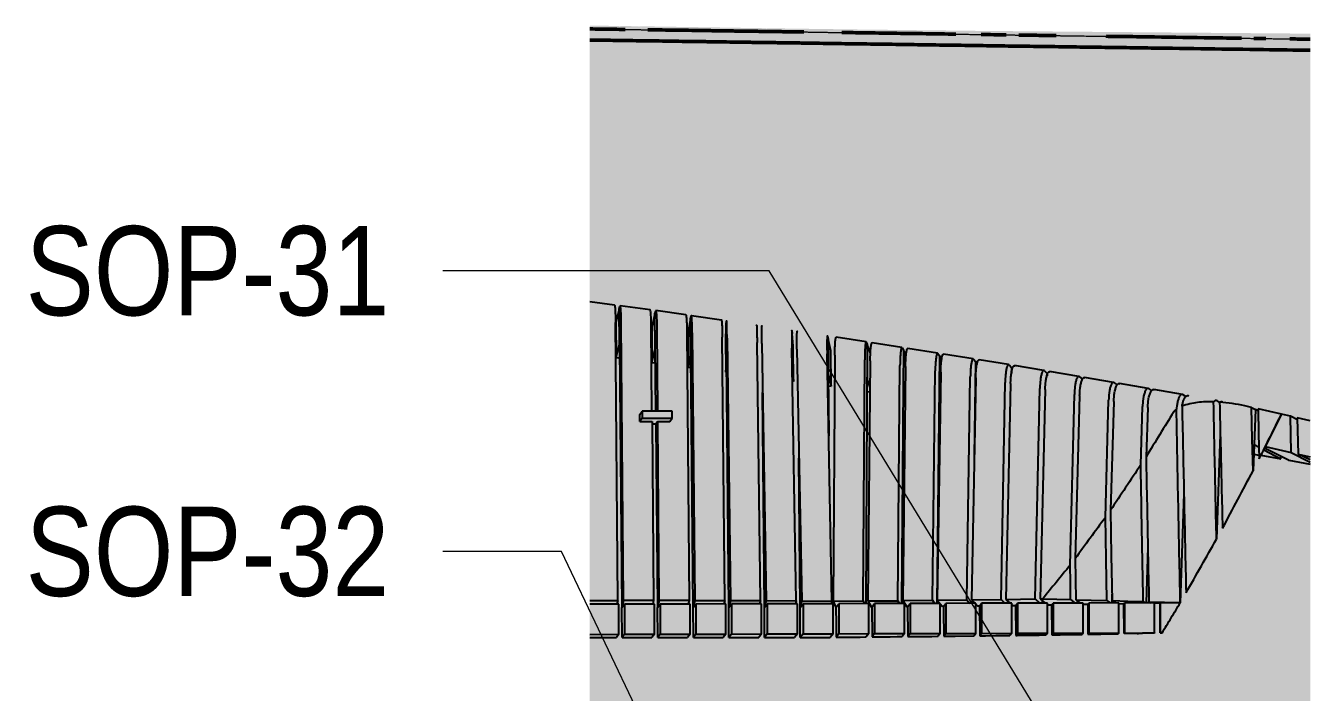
# Model space of a CAD drawing. Header units: metres. Extents: x 0 to 258, y 3 to 25.
# Drawn here: x 91.37 to 93.17, y 22.539 to 23.473 of the extents above; entities that cross this region are included whole.
import ezdxf

# ---------------------------------------------------------------- set-up
doc = ezdxf.new("R2010")
doc.units = ezdxf.units.M
doc.linetypes.add('JacobsDash', pattern=[0.0045, 0.003, -0.0015])
for name, color, linetype, lineweight in [('A-FLOR', 7, 'Continuous', 50), ('A-FLOR-HDLN', 7, 'JacobsDash', 18), ('A-GENM', 7, 'Continuous', 35), ('G-ANNO-TEXT', 7, 'Continuous', 9)]:
    doc.layers.add(name, color=color, linetype=linetype, lineweight=lineweight)
doc.styles.add('Arial Narrow_2', font='ARIALN.TTF', dxfattribs={"height": 0.125})

# ---------------------------------------------------------------- blocks, each defined once
blk = doc.blocks.new('BR08_SEATING_SOUTH 3 - BR08_SEATING_SOUTH 3-5677935-Section 198')
at = {"layer": 'A-GENM', "color": 254, "lineweight": 25, "true_color": 0xd4d4d4}
for p, q in [((-286.2725, 23.0816), (-286.3072, 23.0862)), ((-286.2658, 23.076), (-286.2706, 23.0573)), ((-286.2658, 23.076), (-286.2648, 23.0799)), ((-286.2653, 23.027), (-286.2658, 23.076)), ((-286.2658, 23.076), (-286.262, 22.6579)), ((-286.2224, 23.0749), (-286.2644, 23.0805)), ((-286.1725, 23.068), (-286.2145, 23.0738)), ((-286.2678, 22.6677), (-286.2711, 23.0572)), ((-286.2706, 23.0573), (-286.2702, 23.0081)), ((-286.2598, 22.6677), (-286.263, 23.0561)), ((-286.2158, 23.0693), (-286.2204, 23.0506)), ((-286.2158, 23.0693), (-286.2148, 23.0732)), ((-286.2153, 23.0202), (-286.2158, 23.0693)), ((-286.2146, 22.933), (-286.2158, 23.0693)), ((-286.1658, 23.0623), (-286.1695, 23.0437)), ((-286.1658, 23.0623), (-286.165, 23.0663)), ((-286.1653, 23.0133), (-286.1658, 23.0623)), ((-286.1621, 22.6579), (-286.1658, 23.0623)), ((-286.1648, 23.0669), (-286.1227, 23.0609)), ((-286.1158, 23.0553), (-286.1155, 23.0592)), ((-286.22, 22.9329), (-286.221, 23.0505)), ((-286.2204, 23.0506), (-286.22, 23.0013)), ((-286.2131, 23.0494), (-286.2121, 22.933)), ((-286.1711, 23.0436), (-286.1679, 22.6678)), ((-286.1695, 23.0437), (-286.1691, 22.9945)), ((-286.1636, 23.0425), (-286.1599, 22.6678)), ((-286.1158, 23.0553), (-286.1168, 23.037)), ((-286.1153, 23.0062), (-286.1158, 23.0553)), ((-286.1122, 22.6579), (-286.1158, 23.0553)), ((-286.0238, 23.0456), (-286.0235, 23.0419)), ((-286.0221, 23.0239), (-286.0235, 23.0419)), ((-285.9741, 23.0379), (-285.9733, 23.0344)), ((-286.2702, 23.0081), (-286.2653, 23.027)), ((-286.22, 23.0013), (-286.2153, 23.0202)), ((-286.118, 22.6677), (-286.1215, 23.0365)), ((-286.1168, 23.037), (-286.1164, 22.9877)), ((-286.1148, 23.0353), (-286.11, 22.6677)), ((-286.068, 22.6675), (-286.0727, 23.0291)), ((-286.0659, 23.0278), (-286.06, 22.6675)), ((-286.0181, 22.6672), (-286.0238, 23.0213)), ((-286.0216, 22.9747), (-286.0221, 23.0239)), ((-286.0168, 23.02), (-286.0101, 22.6671)), ((-285.9695, 23.0173), (-285.9733, 23.0344)), ((-285.9733, 23.0344), (-285.9729, 22.9853)), ((-285.92, 23.0301), (-285.9619, 23.0364)), ((-285.9184, 23.0261), (-285.9204, 22.6633)), ((-285.9197, 23.0296), (-285.9184, 23.0261)), ((-285.9184, 23.0261), (-285.9187, 22.9769)), ((-285.9138, 23.0142), (-285.9184, 23.0261)), ((-285.8698, 23.0222), (-285.9115, 23.0287)), ((-285.8694, 23.0218), (-285.8675, 23.0183)), ((-285.8198, 23.0143), (-285.8614, 23.0208)), ((-286.2702, 23.0081), (-286.2663, 23.0076)), ((-286.2663, 23.0076), (-286.2652, 23.0074)), ((-286.1691, 22.9945), (-286.1653, 23.0133)), ((-286.1164, 22.9877), (-286.1153, 23.0062)), ((-285.9682, 22.6667), (-285.9747, 23.0132)), ((-285.969, 22.968), (-285.9695, 23.0173)), ((-285.9638, 23.0113), (-285.9659, 22.6667)), ((-285.924, 22.667), (-285.9219, 23.005)), ((-285.9142, 23.0035), (-285.9174, 22.6671)), ((-285.8675, 23.0183), (-285.8679, 22.969)), ((-285.8675, 23.0183), (-285.8679, 22.969)), ((-285.8638, 23.0116), (-285.8675, 23.0183)), ((-285.817, 23.0103), (-285.821, 22.6635)), ((-285.8193, 23.0139), (-285.817, 23.0103)), ((-285.817, 23.0103), (-285.8175, 22.9611)), ((-285.814, 23.0058), (-285.817, 23.0103)), ((-285.7699, 23.0063), (-285.8114, 23.0129)), ((-285.7693, 23.0058), (-285.7665, 23.0023)), ((-285.7665, 23.0023), (-285.7684, 22.8701)), ((-285.7665, 23.0023), (-285.7672, 22.9531)), ((-285.7642, 22.9995), (-285.7665, 23.0023)), ((-285.7203, 22.9981), (-285.7616, 23.0048)), ((-286.22, 23.0013), (-286.2152, 23.0007)), ((-286.1691, 22.9945), (-286.1671, 22.9942)), ((-286.1671, 22.9942), (-286.1652, 22.9939)), ((-286.1164, 22.9877), (-286.1151, 22.9875)), ((-286.0231, 22.9928), (-286.0216, 22.9747)), ((-285.9729, 22.9853), (-285.969, 22.968)), ((-285.9729, 22.9853), (-285.9722, 22.8984)), ((-285.8756, 22.6674), (-285.8725, 22.9971)), ((-285.8647, 22.9957), (-285.8687, 22.6675)), ((-285.827, 22.6679), (-285.8231, 22.9892)), ((-285.8155, 22.9877), (-285.8203, 22.668)), ((-285.7196, 22.9977), (-285.7163, 22.9941)), ((-285.7163, 22.9941), (-285.7164, 22.9862)), ((-285.7163, 22.9941), (-285.7164, 22.9862)), ((-285.7148, 22.9926), (-285.7163, 22.9941)), ((-285.671, 22.9899), (-285.7121, 22.9967)), ((-285.6702, 22.9894), (-285.6664, 22.9859)), ((-285.6664, 22.9859), (-285.6665, 22.9823)), ((-285.6664, 22.9859), (-285.6665, 22.9823)), ((-285.6656, 22.9852), (-285.6664, 22.9859)), ((-285.6219, 22.9816), (-285.6628, 22.9884)), ((-286.0652, 22.9831), (-286.0649, 22.9639)), ((-286.0231, 22.9749), (-286.0216, 22.9747)), ((-285.9728, 22.9686), (-285.969, 22.968)), ((-285.9187, 22.9769), (-285.9146, 22.9662)), ((-285.8679, 22.9688), (-285.8706, 22.6634)), ((-285.8679, 22.969), (-285.8651, 22.9639)), ((-285.7788, 22.6685), (-285.774, 22.9811)), ((-285.7664, 22.9797), (-285.7721, 22.6685)), ((-285.7308, 22.6691), (-285.7252, 22.973)), ((-285.7176, 22.9715), (-285.7241, 22.6692)), ((-285.6211, 22.9811), (-285.6168, 22.9776)), ((-285.5732, 22.9732), (-285.6138, 22.9801)), ((-285.5723, 22.9728), (-285.5683, 22.9698)), ((-285.5249, 22.9648), (-285.5651, 22.9717)), ((-286.0622, 22.6579), (-286.0649, 22.9589)), ((-285.9188, 22.9605), (-285.9146, 22.9599)), ((-285.8681, 22.9529), (-285.8655, 22.9525)), ((-285.8175, 22.9611), (-285.8159, 22.9587)), ((-285.6829, 22.6698), (-285.6765, 22.9648)), ((-285.669, 22.9633), (-285.6763, 22.6699)), ((-285.6341, 22.7172), (-285.6282, 22.9564)), ((-285.6208, 22.955), (-285.6271, 22.7263)), ((-285.5848, 22.784), (-285.5802, 22.9481)), ((-285.5239, 22.9643), (-285.5198, 22.9616)), ((-285.4769, 22.9563), (-285.5169, 22.9633)), ((-285.4758, 22.9559), (-285.472, 22.9535)), ((-285.4283, 22.9473), (-285.4247, 22.9453)), ((-286.2372, 22.9282), (-286.2335, 22.9329)), ((-285.8177, 22.9451), (-285.8161, 22.9449)), ((-285.5729, 22.9466), (-285.5776, 22.7942)), ((-285.5352, 22.8575), (-285.5326, 22.9396)), ((-285.5254, 22.9381), (-285.5278, 22.8691)), ((-285.38, 22.9382), (-285.3745, 22.9352)), ((-285.3745, 22.9352), (-285.3779, 22.8492)), ((-285.3745, 22.9352), (-285.3764, 22.886)), ((-285.3708, 22.9333), (-285.3745, 22.9352)), ((-286.2371, 22.9183), (-286.2372, 22.9282)), ((-286.2335, 22.9229), (-286.2371, 22.9183)), ((-286.2371, 22.9183), (-286.2199, 22.9183)), ((-286.2199, 22.9183), (-286.2179, 22.6677)), ((-286.2199, 22.9151), (-286.2183, 22.9151)), ((-286.2183, 22.9151), (-286.2144, 22.9151)), ((-286.212, 22.9183), (-286.2144, 22.9154)), ((-286.2144, 22.9154), (-286.2121, 22.6579)), ((-286.2099, 22.6677), (-286.212, 22.9183)), ((-286.212, 22.9183), (-286.1951, 22.9183)), ((-286.1951, 22.9183), (-286.1915, 22.923)), ((-285.3158, 22.9208), (-285.3256, 22.9258)), ((-285.4237, 22.9004), (-285.4291, 22.7534)), ((-285.4237, 22.9002), (-285.4239, 22.8946)), ((-285.4239, 22.8946), (-285.4239, 22.8946)), ((-286.0143, 22.8875), (-286.014, 22.8691)), ((-285.4239, 22.881), (-285.4232, 22.8809)), ((-285.3764, 22.886), (-285.3695, 22.8823)), ((-285.3629, 22.8788), (-285.3391, 22.866)), ((-285.3282, 22.8645), (-285.3617, 22.8812)), ((-286.0123, 22.6579), (-286.014, 22.8669)), ((-285.377, 22.8729), (-285.3693, 22.8715)), ((-285.3668, 22.8711), (-285.3391, 22.866)), ((-285.3391, 22.866), (-285.3389, 22.8699)), ((-285.3282, 22.8645), (-285.3279, 22.8644)), ((-285.3279, 22.8644), (-285.2977, 22.8588)), ((-285.3244, 22.8749), (-285.2977, 22.8615)), ((-285.2977, 22.8648), (-285.3145, 22.8727)), ((-285.4747, 22.8171), (-285.4798, 22.6646)), ((-285.5253, 22.7423), (-285.5276, 22.6643)), ((-286.3072, 22.6677), (-286.2678, 22.6677)), ((-286.2678, 22.6677), (-286.269, 22.6624)), ((-286.2598, 22.6677), (-286.262, 22.6579)), ((-286.262, 22.6579), (-286.2586, 22.6624)), ((-286.2179, 22.6677), (-286.2598, 22.6677)), ((-286.2179, 22.6677), (-286.219, 22.6625)), ((-286.2099, 22.6677), (-286.2121, 22.6579)), ((-286.2121, 22.6579), (-286.2085, 22.6625)), ((-286.1679, 22.6678), (-286.2099, 22.6677)), ((-286.1679, 22.6678), (-286.1691, 22.6626)), ((-286.1599, 22.6678), (-286.1621, 22.6579)), ((-286.1621, 22.6579), (-286.1585, 22.6626)), ((-286.1599, 22.6678), (-286.118, 22.6677)), ((-286.118, 22.6677), (-286.1191, 22.6627)), ((-286.11, 22.6677), (-286.1122, 22.6579)), ((-286.1122, 22.6579), (-286.1084, 22.6628)), ((-286.11, 22.6677), (-286.068, 22.6675)), ((-286.068, 22.6675), (-286.0691, 22.6629)), ((-286.06, 22.6675), (-286.0622, 22.6579)), ((-286.0622, 22.6579), (-286.0584, 22.6629)), ((-286.06, 22.6675), (-286.0181, 22.6672)), ((-286.0181, 22.6672), (-286.0191, 22.663)), ((-286.0101, 22.6671), (-286.0123, 22.6579)), ((-286.0123, 22.6579), (-286.0083, 22.663)), ((-286.0101, 22.6671), (-285.9682, 22.6667)), ((-285.9682, 22.6667), (-285.969, 22.6631)), ((-285.9659, 22.6667), (-285.924, 22.667)), ((-285.9659, 22.6667), (-285.9623, 22.658)), ((-285.9623, 22.658), (-285.9583, 22.6632)), ((-285.924, 22.667), (-285.9225, 22.6633)), ((-285.9174, 22.6671), (-285.8756, 22.6674)), ((-285.9174, 22.6671), (-285.9125, 22.6583)), ((-285.9121, 22.6583), (-285.9082, 22.6633)), ((-285.8756, 22.6674), (-285.8733, 22.6634)), ((-285.8687, 22.6675), (-285.827, 22.6679)), ((-285.8687, 22.6675), (-285.8627, 22.6587)), ((-285.8618, 22.6587), (-285.8582, 22.6634)), ((-285.827, 22.6679), (-285.824, 22.6635)), ((-285.8203, 22.668), (-285.7788, 22.6685)), ((-285.8203, 22.668), (-285.8167, 22.6635)), ((-285.8161, 22.6629), (-285.8131, 22.6592)), ((-285.8115, 22.6592), (-285.8081, 22.6636)), ((-285.7788, 22.6685), (-285.7748, 22.6636)), ((-285.7721, 22.6685), (-285.7308, 22.6691)), ((-285.7721, 22.6685), (-285.7674, 22.6637)), ((-285.7714, 22.6678), (-285.7715, 22.6637)), ((-285.7661, 22.6623), (-285.7636, 22.6598)), ((-285.7611, 22.6598), (-285.7636, 22.6598)), ((-285.7611, 22.6598), (-285.7581, 22.6637)), ((-285.7611, 22.6598), (-285.7607, 22.6182)), ((-285.7308, 22.6691), (-285.7256, 22.6638)), ((-285.7241, 22.6692), (-285.6829, 22.6698)), ((-285.7241, 22.6692), (-285.7181, 22.6638)), ((-285.7221, 22.6674), (-285.7222, 22.6638)), ((-285.716, 22.6619), (-285.7144, 22.6604)), ((-285.7106, 22.6604), (-285.7144, 22.6604)), ((-285.7106, 22.6604), (-285.708, 22.6638)), ((-285.7106, 22.6604), (-285.7103, 22.6188)), ((-285.6829, 22.6698), (-285.6764, 22.6639)), ((-285.6763, 22.6699), (-285.6724, 22.67)), ((-285.6762, 22.6699), (-285.6689, 22.6639)), ((-285.6731, 22.6673), (-285.6731, 22.6639)), ((-285.666, 22.6616), (-285.6654, 22.6611)), ((-285.6601, 22.6612), (-285.6654, 22.6611)), ((-285.6601, 22.6612), (-285.658, 22.664)), ((-285.6601, 22.6612), (-285.6598, 22.6195)), ((-285.6334, 22.669), (-285.6272, 22.664)), ((-285.6262, 22.6688), (-285.6196, 22.6641)), ((-285.6243, 22.6674), (-285.6243, 22.664)), ((-285.6095, 22.662), (-285.6159, 22.6619)), ((-285.6095, 22.662), (-285.6079, 22.6641)), ((-285.6095, 22.662), (-285.6092, 22.6204)), ((-285.5829, 22.6677), (-285.5781, 22.6642)), ((-285.5755, 22.6767), (-285.5758, 22.6642)), ((-285.5753, 22.6675), (-285.5704, 22.6642)), ((-285.5589, 22.6629), (-285.5659, 22.6627)), ((-285.5589, 22.6629), (-285.5579, 22.6642)), ((-285.5585, 22.6213), (-285.5589, 22.6629)), ((-285.5317, 22.6661), (-285.5289, 22.6643)), ((-285.5237, 22.6659), (-285.5211, 22.6643)), ((-285.5078, 22.6639), (-285.5158, 22.6637)), ((-285.5082, 22.6638), (-285.5078, 22.6643)), ((-285.5078, 22.6222), (-285.5082, 22.6638)), ((-286.2619, 22.616), (-286.262, 22.6579)), ((-286.212, 22.616), (-286.2121, 22.6579)), ((-286.162, 22.616), (-286.1621, 22.6579)), ((-286.1121, 22.616), (-286.1122, 22.6579)), ((-286.0621, 22.616), (-286.0622, 22.6579)), ((-286.0122, 22.616), (-286.0123, 22.6579)), ((-285.9623, 22.658), (-285.9621, 22.6348)), ((-285.9121, 22.6583), (-285.9117, 22.6167)), ((-285.8618, 22.6587), (-285.8627, 22.6587)), ((-285.8618, 22.6587), (-285.8615, 22.6171)), ((-285.8115, 22.6592), (-285.8131, 22.6592)), ((-285.8115, 22.6592), (-285.8114, 22.6527)), ((-285.8114, 22.6527), (-285.8111, 22.6176)), ((-285.9621, 22.6348), (-285.962, 22.6163)), ((-286.3072, 22.616), (-286.2699, 22.616)), ((-286.2666, 22.6203), (-286.2699, 22.616)), ((-286.2586, 22.6203), (-286.2619, 22.616)), ((-286.2619, 22.616), (-286.22, 22.616)), ((-286.2165, 22.6204), (-286.22, 22.616)), ((-286.2085, 22.6204), (-286.212, 22.616)), ((-286.212, 22.616), (-286.17, 22.616)), ((-286.1665, 22.6205), (-286.17, 22.616)), ((-286.1585, 22.6206), (-286.162, 22.616)), ((-286.162, 22.616), (-286.1201, 22.616)), ((-286.1164, 22.6207), (-286.1201, 22.616)), ((-286.1084, 22.6207), (-286.1121, 22.616)), ((-286.1121, 22.616), (-286.0701, 22.616)), ((-286.0664, 22.6208), (-286.0701, 22.616)), ((-286.0584, 22.6208), (-286.0621, 22.616)), ((-286.0621, 22.616), (-286.0294, 22.616)), ((-286.0294, 22.616), (-286.0254, 22.616)), ((-286.0254, 22.616), (-286.0201, 22.616)), ((-286.0163, 22.6209), (-286.0201, 22.616)), ((-286.0083, 22.621), (-286.0122, 22.616)), ((-286.0122, 22.616), (-285.9795, 22.616)), ((-285.9795, 22.616), (-285.9755, 22.616)), ((-285.9755, 22.616), (-285.9702, 22.616)), ((-285.9663, 22.6211), (-285.9702, 22.616)), ((-285.9583, 22.6211), (-285.962, 22.6163)), ((-285.962, 22.6163), (-285.9485, 22.6164)), ((-285.9485, 22.6164), (-285.948, 22.6164)), ((-285.948, 22.6164), (-285.9349, 22.6165)), ((-285.9349, 22.6165), (-285.9285, 22.6165)), ((-285.9285, 22.6165), (-285.9213, 22.6166)), ((-285.9213, 22.6166), (-285.9198, 22.6166)), ((-285.9162, 22.6212), (-285.9198, 22.6166)), ((-285.9082, 22.6212), (-285.9117, 22.6167)), ((-285.9117, 22.6167), (-285.9083, 22.6167)), ((-285.9083, 22.6167), (-285.9072, 22.6167)), ((-285.9072, 22.6167), (-285.8976, 22.6168)), ((-285.8976, 22.6168), (-285.8922, 22.6168)), ((-285.8922, 22.6168), (-285.8864, 22.6169)), ((-285.8864, 22.6169), (-285.8764, 22.617)), ((-285.8764, 22.617), (-285.8695, 22.617)), ((-285.8662, 22.6213), (-285.8695, 22.617)), ((-285.8582, 22.6214), (-285.8615, 22.6171)), ((-285.8615, 22.6171), (-285.8602, 22.6171)), ((-285.8602, 22.6171), (-285.8439, 22.6173)), ((-285.8439, 22.6173), (-285.8398, 22.6173)), ((-285.8398, 22.6173), (-285.8359, 22.6173)), ((-285.8359, 22.6173), (-285.8283, 22.6174)), ((-285.8283, 22.6174), (-285.828, 22.6174)), ((-285.828, 22.6174), (-285.8202, 22.6175)), ((-285.8202, 22.6175), (-285.8192, 22.6175)), ((-285.8161, 22.6215), (-285.8192, 22.6175)), ((-285.8081, 22.6215), (-285.8111, 22.6176)), ((-285.8111, 22.6176), (-285.7976, 22.6177)), ((-285.7976, 22.6177), (-285.7954, 22.6178)), ((-285.7954, 22.6178), (-285.7688, 22.6181)), ((-285.7661, 22.6216), (-285.7688, 22.6181)), ((-285.7581, 22.6216), (-285.7607, 22.6182)), ((-285.7607, 22.6182), (-285.7534, 22.6183)), ((-285.7534, 22.6183), (-285.7528, 22.6183)), ((-285.7528, 22.6183), (-285.7383, 22.6184)), ((-285.7383, 22.6184), (-285.731, 22.6185)), ((-285.731, 22.6185), (-285.7231, 22.6186)), ((-285.7231, 22.6186), (-285.7184, 22.6187)), ((-285.716, 22.6217), (-285.7184, 22.6187)), ((-285.708, 22.6217), (-285.7103, 22.6188)), ((-285.7103, 22.6188), (-285.7089, 22.6188)), ((-285.7089, 22.6188), (-285.7078, 22.6189)), ((-285.7078, 22.6189), (-285.6868, 22.6191)), ((-285.6868, 22.6191), (-285.6773, 22.6193)), ((-285.6773, 22.6193), (-285.6678, 22.6194)), ((-285.666, 22.6219), (-285.6678, 22.6194)), ((-285.658, 22.6219), (-285.6598, 22.6195)), ((-285.6598, 22.6195), (-285.6481, 22.6197)), ((-285.6481, 22.6197), (-285.6239, 22.6201)), ((-285.6239, 22.6201), (-285.6197, 22.6202)), ((-285.6197, 22.6202), (-285.6173, 22.6202)), ((-285.6159, 22.622), (-285.6173, 22.6202)), ((-285.6079, 22.622), (-285.6092, 22.6204)), ((-285.6092, 22.6204), (-285.6033, 22.6205)), ((-285.6033, 22.6205), (-285.591, 22.6207)), ((-285.591, 22.6207), (-285.5824, 22.6208)), ((-285.5824, 22.6208), (-285.5667, 22.6211)), ((-285.5659, 22.6221), (-285.5667, 22.6211)), ((-285.5579, 22.6221), (-285.5585, 22.6213)), ((-285.5158, 22.6223), (-285.516, 22.6221))]:
    blk.add_line(p, q, dxfattribs=at)
at = {"layer": 'A-GENM', "color": 7, "lineweight": 25, "true_color": 0xefefef}
for p, q in [((-286.1915, 22.933), (-286.2335, 22.9329)), ((-286.2335, 22.9329), (-286.2335, 22.9229)), ((-286.1915, 22.923), (-286.1915, 22.933)), ((-285.38, 22.9382), (-285.3894, 22.9403)), ((-285.3381, 22.9286), (-285.3709, 22.936)), ((-286.2335, 22.9229), (-286.1915, 22.923)), ((-285.3381, 22.9286), (-285.3607, 22.8832)), ((-285.3256, 22.9258), (-285.3381, 22.9286)), ((-285.3244, 22.8749), (-285.3256, 22.9258)), ((-285.2977, 22.9194), (-285.3159, 22.9236)), ((-285.3159, 22.9236), (-285.3145, 22.8727)), ((-285.3607, 22.8832), (-285.3244, 22.8749)), ((-285.3145, 22.8727), (-285.2977, 22.8688)), ((-286.2666, 22.6624), (-286.3072, 22.6623)), ((-286.2666, 22.6203), (-286.2666, 22.6624)), ((-286.2165, 22.6625), (-286.2586, 22.6624)), ((-286.2586, 22.6624), (-286.2586, 22.6203)), ((-286.2165, 22.6204), (-286.2165, 22.6625)), ((-286.1665, 22.6626), (-286.2085, 22.6625)), ((-286.2085, 22.6625), (-286.2085, 22.6204)), ((-286.1665, 22.6205), (-286.1665, 22.6626)), ((-286.1164, 22.6628), (-286.1585, 22.6626)), ((-286.1585, 22.6626), (-286.1585, 22.6206)), ((-286.1164, 22.6207), (-286.1164, 22.6628)), ((-286.0664, 22.6629), (-286.1084, 22.6628)), ((-286.1084, 22.6628), (-286.1084, 22.6207)), ((-286.0664, 22.6208), (-286.0664, 22.6629)), ((-286.0163, 22.663), (-286.0584, 22.6629)), ((-286.0584, 22.6629), (-286.0584, 22.6208)), ((-286.0163, 22.6209), (-286.0163, 22.663)), ((-285.9663, 22.6631), (-286.0083, 22.663)), ((-286.0083, 22.663), (-286.0083, 22.621)), ((-285.9663, 22.6211), (-285.9663, 22.6631)), ((-285.9162, 22.6633), (-285.9583, 22.6632)), ((-285.9583, 22.6632), (-285.9583, 22.6211)), ((-285.9162, 22.6212), (-285.9162, 22.6633)), ((-285.8662, 22.6634), (-285.9082, 22.6633)), ((-285.9082, 22.6633), (-285.9082, 22.6212)), ((-285.8662, 22.6213), (-285.8662, 22.6634)), ((-285.8161, 22.6635), (-285.8582, 22.6634)), ((-285.8582, 22.6634), (-285.8582, 22.6214)), ((-285.8161, 22.6215), (-285.8161, 22.6635)), ((-285.7661, 22.6637), (-285.8081, 22.6636)), ((-285.8081, 22.6636), (-285.8081, 22.6215)), ((-285.7661, 22.6216), (-285.7661, 22.6637)), ((-285.716, 22.6638), (-285.7581, 22.6637)), ((-285.7581, 22.6637), (-285.7581, 22.6216)), ((-285.716, 22.6217), (-285.716, 22.6638)), ((-285.666, 22.6639), (-285.708, 22.6638)), ((-285.708, 22.6638), (-285.708, 22.6217)), ((-285.666, 22.6219), (-285.666, 22.6639)), ((-285.6159, 22.6641), (-285.658, 22.664)), ((-285.658, 22.664), (-285.658, 22.6219)), ((-285.6159, 22.622), (-285.6159, 22.6641)), ((-285.5659, 22.6642), (-285.6079, 22.6641)), ((-285.6079, 22.6641), (-285.6079, 22.622)), ((-285.5659, 22.6221), (-285.5659, 22.6642)), ((-285.5158, 22.6643), (-285.5579, 22.6642)), ((-285.5579, 22.6642), (-285.5579, 22.6221)), ((-285.5158, 22.6223), (-285.5158, 22.6643)), ((-285.4799, 22.6644), (-285.5078, 22.6643)), ((-285.5078, 22.6643), (-285.5078, 22.6223)), ((-286.3072, 22.6202), (-286.2666, 22.6203)), ((-286.2586, 22.6203), (-286.2165, 22.6204)), ((-286.2085, 22.6204), (-286.1665, 22.6205)), ((-286.1585, 22.6206), (-286.1164, 22.6207)), ((-286.1084, 22.6207), (-286.0664, 22.6208)), ((-286.0584, 22.6208), (-286.0163, 22.6209)), ((-286.0083, 22.621), (-285.9663, 22.6211)), ((-285.9583, 22.6211), (-285.9162, 22.6212)), ((-285.9082, 22.6212), (-285.8662, 22.6213)), ((-285.8582, 22.6214), (-285.8161, 22.6215)), ((-285.8081, 22.6215), (-285.7661, 22.6216)), ((-285.7581, 22.6216), (-285.716, 22.6217)), ((-285.708, 22.6217), (-285.666, 22.6219)), ((-285.658, 22.6219), (-285.6159, 22.622)), ((-285.6079, 22.622), (-285.5659, 22.6221)), ((-285.5579, 22.6221), (-285.5158, 22.6223)), ((-285.5078, 22.6223), (-285.5054, 22.6223))]:
    blk.add_line(p, q, dxfattribs=at)
at = {"layer": 'A-GENM', "color": 7, "lineweight": 25, "true_color": 0xefefef, "flags": 128}
for points in [[(-285.3779, 22.8492), (-285.3789, 22.8937), (-285.38, 22.9382)], [(-285.3709, 22.936), (-285.37, 22.9012), (-285.3691, 22.8663)], [(-285.5776, 22.7942), (-285.5765, 22.7308), (-285.5753, 22.6675)], [(-285.5829, 22.6677), (-285.5838, 22.7258), (-285.5848, 22.784)], [(-285.6334, 22.669), (-285.6338, 22.6931), (-285.6341, 22.7172)], [(-285.6271, 22.7263), (-285.6267, 22.6976), (-285.6262, 22.6688)], [(-285.6724, 22.67), (-285.6529, 22.6695), (-285.6334, 22.669)], [(-285.6262, 22.6688), (-285.6045, 22.6683), (-285.5829, 22.6677)], [(-285.5753, 22.6675), (-285.5535, 22.6668), (-285.5317, 22.6661)], [(-285.5237, 22.6659), (-285.5018, 22.6652), (-285.4798, 22.6644)]]:
    blk.add_lwpolyline(points, dxfattribs=at)
at = {"layer": 'A-GENM', "color": 7, "lineweight": 25, "true_color": 0xefefef}
blk.add_arc((-268.4613, 8.7535), 22.1335, 140.88456, 141.04208, dxfattribs=at)
at = {"layer": 'A-GENM', "color": 254, "lineweight": 25, "true_color": 0xd4d4d4}
blk.add_ellipse((-286.103, 22.7354), major_axis=(2.0657, 0.0054), ratio=0.058001, start_param=4.988184, end_param=4.991969, dxfattribs=at)
for points, knots in [([(-286.2728, 23.081), (-286.2727, 23.0815), (-286.2725, 23.0817), (-286.2722, 23.081), (-286.272, 23.08), (-286.2718, 23.0785), (-286.2717, 23.0765), (-286.2715, 23.074), (-286.2714, 23.0713), (-286.2713, 23.0683), (-286.2712, 23.0638), (-286.2711, 23.06), (-286.2711, 23.0572)], [0, 0, 0, 0, 0.166667, 0.25, 0.333333, 0.416667, 0.5, 0.583333, 0.666667, 0.75, 0.833333, 1, 1, 1, 1]), ([(-286.264, 23.0789), (-286.264, 23.0793), (-286.2642, 23.0799), (-286.2644, 23.0806), (-286.2646, 23.0804), (-286.2648, 23.0799)], [0.6666667, 0.6666667, 0.6666667, 0.6666667, 0.75, 0.8333333, 1, 1, 1, 1]), ([(-286.263, 23.0561), (-286.263, 23.0589), (-286.2631, 23.0627), (-286.2632, 23.0672), (-286.2633, 23.0692), (-286.2633, 23.0701)], [0, 0, 0, 0, 0.1666667, 0.25, 0.3333333, 0.3333333, 0.3333333, 0.3333333]), ([(-286.1728, 23.0674), (-286.1727, 23.0679), (-286.1725, 23.0681), (-286.1722, 23.0674), (-286.1721, 23.0664), (-286.1719, 23.0649), (-286.1717, 23.0629), (-286.1716, 23.0604), (-286.1714, 23.0577), (-286.1713, 23.0547), (-286.1712, 23.0502), (-286.1711, 23.0464), (-286.1711, 23.0436)], [0, 0, 0, 0, 0.166667, 0.25, 0.333333, 0.416667, 0.5, 0.583333, 0.666667, 0.75, 0.833333, 1, 1, 1, 1]), ([(-286.1636, 23.0425), (-286.1636, 23.0452), (-286.1636, 23.0491), (-286.1638, 23.0535), (-286.1639, 23.0565), (-286.164, 23.0593), (-286.1641, 23.0617), (-286.1642, 23.0638), (-286.1644, 23.0653), (-286.1645, 23.0663), (-286.1647, 23.067), (-286.1649, 23.0667), (-286.165, 23.0663)], [0, 0, 0, 0, 0.166667, 0.25, 0.333333, 0.416667, 0.5, 0.583333, 0.666667, 0.75, 0.833333, 1, 1, 1, 1]), ([(-286.123, 23.0603), (-286.1229, 23.0608), (-286.1227, 23.061), (-286.1225, 23.0603), (-286.1224, 23.0594), (-286.1222, 23.0578), (-286.1221, 23.0558), (-286.1219, 23.0533), (-286.1218, 23.0506), (-286.1217, 23.0476), (-286.1216, 23.0431), (-286.1216, 23.0393), (-286.1215, 23.0365)], [0, 0, 0, 0, 0.166667, 0.25, 0.333333, 0.416667, 0.5, 0.583333, 0.666667, 0.75, 0.833333, 1, 1, 1, 1]), ([(-286.1153, 23.0581), (-286.1153, 23.0585), (-286.1153, 23.0592), (-286.1154, 23.0599), (-286.1155, 23.0597), (-286.1155, 23.0592)], [0.6666667, 0.6666667, 0.6666667, 0.6666667, 0.75, 0.8333333, 1, 1, 1, 1]), ([(-286.1148, 23.0353), (-286.1148, 23.0381), (-286.1149, 23.0419), (-286.1149, 23.0464), (-286.115, 23.0494), (-286.1151, 23.0521), (-286.1152, 23.0546), (-286.1152, 23.0567), (-286.1153, 23.0577), (-286.1153, 23.0581)], [0, 0, 0, 0, 0.1666667, 0.25, 0.3333333, 0.4166667, 0.5, 0.5833333, 0.6666667, 0.6666667, 0.6666667, 0.6666667]), ([(-286.0735, 23.0531), (-286.0734, 23.0535), (-286.0734, 23.0537), (-286.0733, 23.053), (-286.0732, 23.0521), (-286.0732, 23.0505), (-286.0731, 23.0484), (-286.073, 23.0459), (-286.073, 23.0432), (-286.0729, 23.0402), (-286.0728, 23.0357), (-286.0728, 23.0319), (-286.0727, 23.0291)], [0, 0, 0, 0, 0.166667, 0.25, 0.333333, 0.416667, 0.5, 0.583333, 0.666667, 0.75, 0.833333, 1, 1, 1, 1]), ([(-286.0661, 23.0508), (-286.0661, 23.0512), (-286.0661, 23.0518), (-286.066, 23.0526), (-286.066, 23.0524), (-286.0659, 23.0519)], [0.6666667, 0.6666667, 0.6666667, 0.6666667, 0.75, 0.8333333, 1, 1, 1, 1]), ([(-286.0659, 23.0278), (-286.0659, 23.0306), (-286.066, 23.0344), (-286.0661, 23.0389), (-286.0661, 23.0419), (-286.0661, 23.0447), (-286.0661, 23.0472), (-286.0661, 23.0493), (-286.0661, 23.0503), (-286.0661, 23.0508)], [0, 0, 0, 0, 0.1666667, 0.25, 0.3333333, 0.4166667, 0.5, 0.5833333, 0.6666667, 0.6666667, 0.6666667, 0.6666667]), ([(-286.0238, 23.0456), (-286.0239, 23.0461), (-286.0239, 23.0462), (-286.024, 23.0455), (-286.024, 23.0445), (-286.024, 23.0429), (-286.024, 23.0408), (-286.024, 23.0382), (-286.024, 23.0355), (-286.024, 23.0324), (-286.0239, 23.0279), (-286.0239, 23.0241), (-286.0238, 23.0213)], [0, 0, 0, 0, 0.166667, 0.25, 0.333333, 0.416667, 0.5, 0.583333, 0.666667, 0.75, 0.833333, 1, 1, 1, 1]), ([(-286.0168, 23.02), (-286.0168, 23.0227), (-286.0169, 23.0266), (-286.0169, 23.0311), (-286.0169, 23.0342), (-286.0169, 23.0369), (-286.0169, 23.0395), (-286.0168, 23.0416), (-286.0167, 23.0432), (-286.0166, 23.0442), (-286.0165, 23.045), (-286.0163, 23.0448), (-286.0162, 23.0444)], [0, 0, 0, 0, 0.166667, 0.25, 0.333333, 0.416667, 0.5, 0.583333, 0.666667, 0.75, 0.833333, 1, 1, 1, 1]), ([(-285.9741, 23.0379), (-285.9742, 23.0383), (-285.9743, 23.0385), (-285.9745, 23.0377), (-285.9746, 23.0366), (-285.9747, 23.035), (-285.9748, 23.0328), (-285.9748, 23.0303), (-285.9748, 23.0275), (-285.9748, 23.0244), (-285.9748, 23.0199), (-285.9747, 23.016), (-285.9747, 23.0132)], [0, 0, 0, 0, 0.166667, 0.25, 0.333333, 0.416667, 0.5, 0.583333, 0.666667, 0.75, 0.833333, 1, 1, 1, 1]), ([(-285.9638, 23.0113), (-285.9638, 23.0141), (-285.9637, 23.018), (-285.9636, 23.0225), (-285.9634, 23.0255), (-285.9633, 23.0283), (-285.9631, 23.0309), (-285.9629, 23.033), (-285.9626, 23.0347), (-285.9624, 23.0357), (-285.9621, 23.0365), (-285.9618, 23.0364), (-285.9616, 23.036)], [0, 0, 0, 0, 0.166667, 0.25, 0.333333, 0.416667, 0.5, 0.583333, 0.666667, 0.75, 0.833333, 1, 1, 1, 1]), ([(-285.9197, 23.0296), (-285.9199, 23.03), (-285.9202, 23.0302), (-285.9205, 23.0294), (-285.9207, 23.0287), (-285.9208, 23.0282)], [0, 0, 0, 0, 0.1666667, 0.25, 0.3333333, 0.3333333, 0.3333333, 0.3333333]), ([(-285.9142, 23.0035), (-285.9142, 23.0063), (-285.9141, 23.0102), (-285.9139, 23.0147), (-285.9137, 23.0178), (-285.9135, 23.0206), (-285.9132, 23.0231), (-285.9129, 23.0253), (-285.9126, 23.0269), (-285.9122, 23.028), (-285.9118, 23.0288), (-285.9114, 23.0286), (-285.9111, 23.0282)], [0, 0, 0, 0, 0.166667, 0.25, 0.333333, 0.416667, 0.5, 0.583333, 0.666667, 0.75, 0.833333, 1, 1, 1, 1]), ([(-285.8694, 23.0218), (-285.8696, 23.0222), (-285.87, 23.0223), (-285.8705, 23.0215), (-285.8707, 23.0208), (-285.8708, 23.0204)], [0, 0, 0, 0, 0.1666667, 0.25, 0.3333333, 0.3333333, 0.3333333, 0.3333333]), ([(-285.8647, 22.9957), (-285.8647, 22.9985), (-285.8646, 23.0024), (-285.8643, 23.0069), (-285.8641, 23.0099), (-285.8638, 23.0128), (-285.8635, 23.0153), (-285.8631, 23.0175), (-285.8627, 23.0191), (-285.8623, 23.0201), (-285.8617, 23.0209), (-285.8612, 23.0208), (-285.8609, 23.0204)], [0, 0, 0, 0, 0.166667, 0.25, 0.333333, 0.416667, 0.5, 0.583333, 0.666667, 0.75, 0.833333, 1, 1, 1, 1]), ([(-285.9216, 23.0192), (-285.9216, 23.0182), (-285.9217, 23.0162), (-285.9218, 23.0116), (-285.9219, 23.0078), (-285.9219, 23.005)], [0.6666667, 0.6666667, 0.6666667, 0.6666667, 0.75, 0.8333333, 1, 1, 1, 1]), ([(-285.872, 23.0113), (-285.872, 23.0103), (-285.8722, 23.0083), (-285.8724, 23.0038), (-285.8724, 22.9999), (-285.8725, 22.9971)], [0.6666667, 0.6666667, 0.6666667, 0.6666667, 0.75, 0.8333333, 1, 1, 1, 1]), ([(-285.8225, 23.0034), (-285.8226, 23.0024), (-285.8227, 23.0004), (-285.823, 22.9958), (-285.8231, 22.992), (-285.8231, 22.9892)], [0.6666667, 0.6666667, 0.6666667, 0.6666667, 0.75, 0.8333333, 1, 1, 1, 1]), ([(-285.8193, 23.0139), (-285.8196, 23.0143), (-285.8201, 23.0144), (-285.8207, 23.0136), (-285.8209, 23.0129), (-285.8211, 23.0125)], [0, 0, 0, 0, 0.1666667, 0.25, 0.3333333, 0.3333333, 0.3333333, 0.3333333]), ([(-285.8155, 22.9877), (-285.8154, 22.9905), (-285.8153, 22.9944), (-285.815, 22.9989), (-285.8147, 23.002), (-285.8143, 23.0048), (-285.8139, 23.0073), (-285.8135, 23.0095), (-285.813, 23.0111), (-285.8125, 23.0122), (-285.8118, 23.013), (-285.8112, 23.0128), (-285.8108, 23.0124)], [0, 0, 0, 0, 0.166667, 0.25, 0.333333, 0.416667, 0.5, 0.583333, 0.666667, 0.75, 0.833333, 1, 1, 1, 1]), ([(-285.7693, 23.0058), (-285.7697, 23.0062), (-285.7703, 23.0063), (-285.771, 23.0056), (-285.7713, 23.0048), (-285.7715, 23.0044)], [0, 0, 0, 0, 0.1666667, 0.25, 0.3333333, 0.3333333, 0.3333333, 0.3333333]), ([(-285.7664, 22.9797), (-285.7664, 22.9825), (-285.7662, 22.9863), (-285.7658, 22.9909), (-285.7655, 22.9939), (-285.7651, 22.9967), (-285.7646, 22.9993), (-285.764, 23.0014), (-285.7635, 23.003), (-285.7629, 23.0041), (-285.762, 23.0049), (-285.7614, 23.0048), (-285.7609, 23.0044)], [0, 0, 0, 0, 0.166667, 0.25, 0.333333, 0.416667, 0.5, 0.583333, 0.666667, 0.75, 0.833333, 1, 1, 1, 1]), ([(-285.7732, 22.9953), (-285.7733, 22.9944), (-285.7735, 22.9923), (-285.7738, 22.9878), (-285.7739, 22.9839), (-285.774, 22.9811)], [0.6666667, 0.6666667, 0.6666667, 0.6666667, 0.75, 0.8333333, 1, 1, 1, 1]), ([(-285.7242, 22.9872), (-285.7243, 22.9862), (-285.7246, 22.9842), (-285.7249, 22.9796), (-285.7251, 22.9758), (-285.7252, 22.973)], [0.6666667, 0.6666667, 0.6666667, 0.6666667, 0.75, 0.8333333, 1, 1, 1, 1]), ([(-285.7196, 22.9977), (-285.7201, 22.9981), (-285.7208, 22.9982), (-285.7216, 22.9974), (-285.722, 22.9967), (-285.7222, 22.9963)], [0, 0, 0, 0, 0.1666667, 0.25, 0.3333333, 0.3333333, 0.3333333, 0.3333333]), ([(-285.7176, 22.9715), (-285.7175, 22.9743), (-285.7173, 22.9782), (-285.7169, 22.9827), (-285.7165, 22.9858), (-285.7161, 22.9886), (-285.7155, 22.9911), (-285.7149, 22.9933), (-285.7142, 22.9949), (-285.7135, 22.996), (-285.7126, 22.9967), (-285.7118, 22.9966), (-285.7112, 22.9962)], [0, 0, 0, 0, 0.166667, 0.25, 0.333333, 0.416667, 0.5, 0.583333, 0.666667, 0.75, 0.833333, 1, 1, 1, 1]), ([(-285.6702, 22.9894), (-285.6707, 22.9899), (-285.6715, 22.99), (-285.6725, 22.9892), (-285.6729, 22.9885), (-285.6731, 22.988)], [0, 0, 0, 0, 0.1666667, 0.25, 0.3333333, 0.3333333, 0.3333333, 0.3333333]), ([(-285.669, 22.9633), (-285.669, 22.9661), (-285.6687, 22.9699), (-285.6683, 22.9745), (-285.6679, 22.9775), (-285.6673, 22.9803), (-285.6667, 22.9829), (-285.666, 22.9851), (-285.6652, 22.9867), (-285.6645, 22.9877), (-285.6634, 22.9885), (-285.6625, 22.9884), (-285.6619, 22.988)], [0, 0, 0, 0, 0.166667, 0.25, 0.333333, 0.416667, 0.5, 0.583333, 0.666667, 0.75, 0.833333, 1, 1, 1, 1]), ([(-285.6755, 22.979), (-285.6756, 22.978), (-285.6758, 22.9759), (-285.6763, 22.9714), (-285.6765, 22.9675), (-285.6765, 22.9648)], [0.6666667, 0.6666667, 0.6666667, 0.6666667, 0.75, 0.8333333, 1, 1, 1, 1]), ([(-285.627, 22.9707), (-285.6272, 22.9697), (-285.6274, 22.9676), (-285.6279, 22.9631), (-285.6281, 22.9592), (-285.6282, 22.9564)], [0.6666667, 0.6666667, 0.6666667, 0.6666667, 0.75, 0.8333333, 1, 1, 1, 1]), ([(-285.6211, 22.9812), (-285.6217, 22.9816), (-285.6225, 22.9817), (-285.6236, 22.9809), (-285.6241, 22.9802), (-285.6244, 22.9797)], [0, 0, 0, 0, 0.1666667, 0.25, 0.3333333, 0.3333333, 0.3333333, 0.3333333]), ([(-285.6208, 22.955), (-285.6207, 22.9577), (-285.6205, 22.9616), (-285.62, 22.9662), (-285.6195, 22.9692), (-285.6189, 22.972), (-285.6182, 22.9746), (-285.6174, 22.9767), (-285.6166, 22.9784), (-285.6157, 22.9794), (-285.6145, 22.9802), (-285.6135, 22.9801), (-285.6129, 22.9797)], [0, 0, 0, 0, 0.166667, 0.25, 0.333333, 0.416667, 0.5, 0.583333, 0.666667, 0.75, 0.833333, 1, 1, 1, 1]), ([(-285.5723, 22.9728), (-285.573, 22.9732), (-285.5739, 22.9733), (-285.5751, 22.9725), (-285.5757, 22.9718), (-285.576, 22.9714)], [0, 0, 0, 0, 0.1666667, 0.25, 0.3333333, 0.3333333, 0.3333333, 0.3333333]), ([(-285.5729, 22.9466), (-285.5728, 22.9494), (-285.5726, 22.9532), (-285.572, 22.9578), (-285.5715, 22.9608), (-285.5708, 22.9636), (-285.57, 22.9662), (-285.5691, 22.9684), (-285.5682, 22.97), (-285.5673, 22.971), (-285.566, 22.9718), (-285.5649, 22.9717), (-285.5641, 22.9713)], [0, 0, 0, 0, 0.166667, 0.25, 0.333333, 0.416667, 0.5, 0.583333, 0.666667, 0.75, 0.833333, 1, 1, 1, 1]), ([(-285.5789, 22.9623), (-285.5791, 22.9613), (-285.5794, 22.9593), (-285.5799, 22.9547), (-285.5801, 22.9509), (-285.5802, 22.9481)], [0.6666667, 0.6666667, 0.6666667, 0.6666667, 0.75, 0.8333333, 1, 1, 1, 1]), ([(-285.5311, 22.9539), (-285.5313, 22.9529), (-285.5317, 22.9508), (-285.5323, 22.9463), (-285.5325, 22.9424), (-285.5326, 22.9396)], [0.6666667, 0.6666667, 0.6666667, 0.6666667, 0.75, 0.8333333, 1, 1, 1, 1]), ([(-285.5239, 22.9644), (-285.5246, 22.9648), (-285.5257, 22.9649), (-285.527, 22.9641), (-285.5276, 22.9634), (-285.5279, 22.9629)], [0, 0, 0, 0, 0.1666667, 0.25, 0.3333333, 0.3333333, 0.3333333, 0.3333333]), ([(-285.5254, 22.9381), (-285.5253, 22.9409), (-285.525, 22.9448), (-285.5244, 22.9493), (-285.5238, 22.9524), (-285.5231, 22.9552), (-285.5222, 22.9578), (-285.5213, 22.9599), (-285.5203, 22.9615), (-285.5193, 22.9626), (-285.5178, 22.9634), (-285.5166, 22.9633), (-285.5158, 22.9629)], [0, 0, 0, 0, 0.166667, 0.25, 0.333333, 0.416667, 0.5, 0.583333, 0.666667, 0.75, 0.833333, 1, 1, 1, 1]), ([(-285.4758, 22.9559), (-285.4766, 22.9563), (-285.4776, 22.9564), (-285.4789, 22.9559), (-285.4799, 22.9551), (-285.4808, 22.9538), (-285.4817, 22.9521), (-285.4825, 22.9501), (-285.4832, 22.9478), (-285.4838, 22.9452), (-285.4846, 22.9415), (-285.485, 22.9382), (-285.4852, 22.9359)], [0, 0, 0, 0, 0.166667, 0.25, 0.333333, 0.416667, 0.5, 0.583333, 0.666667, 0.75, 0.833333, 1, 1, 1, 1]), ([(-285.4773, 22.94), (-285.4769, 22.9418), (-285.4762, 22.9451), (-285.4745, 22.9504), (-285.4722, 22.954), (-285.4698, 22.955), (-285.4686, 22.9547), (-285.4679, 22.9544)], [0, 0, 0, 0, 0.166667, 0.333333, 0.666667, 0.833333, 1, 1, 1, 1]), ([(-285.4247, 22.9453), (-285.424, 22.9459), (-285.4227, 22.9465), (-285.4213, 22.9463), (-285.4206, 22.946)], [0, 0, 0, 0, 0.5, 0.9424442, 0.9424442, 0.9424442, 0.9424442])]:
    blk.add_open_spline(points, degree=3, knots=knots, dxfattribs=at)
for points in [[(-286.2633, 23.0701), (-286.2634, 23.0711), (-286.2635, 23.0729), (-286.2636, 23.0754), (-286.2638, 23.0774), (-286.2639, 23.0785), (-286.264, 23.0789)], [(-286.221, 23.0505), (-286.2211, 23.0556), (-286.2212, 23.0654), (-286.222, 23.0746), (-286.2225, 23.0753), (-286.2228, 23.0743)], [(-286.2148, 23.0732), (-286.2145, 23.0742), (-286.2141, 23.0735), (-286.2134, 23.0643), (-286.2132, 23.0545), (-286.2131, 23.0494)], [(-285.9208, 23.0282), (-285.9208, 23.0278), (-285.921, 23.0267), (-285.9212, 23.0246), (-285.9214, 23.022), (-285.9215, 23.0201), (-285.9216, 23.0192)], [(-285.8708, 23.0204), (-285.8709, 23.0199), (-285.8711, 23.0189), (-285.8715, 23.0167), (-285.8717, 23.0142), (-285.8719, 23.0123), (-285.872, 23.0113)], [(-285.8211, 23.0125), (-285.8212, 23.012), (-285.8215, 23.0109), (-285.8218, 23.0088), (-285.8222, 23.0062), (-285.8224, 23.0044), (-285.8225, 23.0034)], [(-285.7715, 23.0044), (-285.7717, 23.004), (-285.772, 23.0029), (-285.7724, 23.0007), (-285.7729, 22.9982), (-285.7731, 22.9963), (-285.7732, 22.9953)], [(-285.7222, 22.9963), (-285.7224, 22.9958), (-285.7228, 22.9947), (-285.7233, 22.9926), (-285.7238, 22.99), (-285.7241, 22.9882), (-285.7242, 22.9872)], [(-285.6731, 22.988), (-285.6734, 22.9876), (-285.6738, 22.9865), (-285.6744, 22.9844), (-285.675, 22.9818), (-285.6753, 22.9799), (-285.6755, 22.979)], [(-285.6244, 22.9797), (-285.6246, 22.9793), (-285.6251, 22.9782), (-285.6258, 22.9761), (-285.6265, 22.9735), (-285.6268, 22.9716), (-285.627, 22.9707)], [(-285.576, 22.9714), (-285.5762, 22.9709), (-285.5768, 22.9699), (-285.5776, 22.9677), (-285.5783, 22.9651), (-285.5787, 22.9633), (-285.5789, 22.9623)], [(-285.5279, 22.9629), (-285.5282, 22.9625), (-285.5288, 22.9614), (-285.5297, 22.9593), (-285.5305, 22.9567), (-285.5309, 22.9548), (-285.5311, 22.9539)], [(-285.4283, 22.9473), (-285.4291, 22.9478), (-285.4308, 22.948), (-285.4324, 22.9468), (-285.4332, 22.9458)], [(-285.5402, 22.6216), (-285.5432, 22.6215), (-285.5493, 22.6214), (-285.5555, 22.6213), (-285.5585, 22.6213)], [(-285.516, 22.6221), (-285.5187, 22.622), (-285.5243, 22.6219), (-285.5299, 22.6218), (-285.5326, 22.6217)]]:
    blk.add_open_spline(points, degree=3, dxfattribs=at)
at = {"layer": 'A-GENM', "color": 7, "lineweight": 25, "true_color": 0xefefef}
for points in [[(-285.489, 22.9318), (-285.4955, 22.9213), (-285.5084, 22.9004), (-285.5213, 22.8795), (-285.5278, 22.8691)], [(-285.4852, 22.9359), (-285.4859, 22.9353), (-285.4874, 22.9341), (-285.4885, 22.9326), (-285.489, 22.9318)], [(-285.4798, 22.6646), (-285.4807, 22.7098), (-285.4825, 22.8002), (-285.4843, 22.8907), (-285.4852, 22.9359)], [(-285.4332, 22.9458), (-285.4407, 22.9462), (-285.4556, 22.9457), (-285.4701, 22.9424), (-285.4773, 22.94)], [(-285.4773, 22.94), (-285.4764, 22.8964), (-285.4745, 22.8092), (-285.4726, 22.722), (-285.4717, 22.6784)], [(-285.4291, 22.7534), (-285.4295, 22.7748), (-285.4305, 22.8175), (-285.4318, 22.8817), (-285.4327, 22.9244), (-285.4332, 22.9458)], [(-285.3894, 22.9403), (-285.3952, 22.9416), (-285.4069, 22.9437), (-285.4187, 22.9449), (-285.4247, 22.9453)], [(-285.4247, 22.9453), (-285.4243, 22.9257), (-285.4234, 22.8865), (-285.422, 22.8276), (-285.4211, 22.7884), (-285.4206, 22.7688)], [(-285.3691, 22.8663), (-285.364, 22.8767), (-285.3536, 22.8975), (-285.3433, 22.9182), (-285.3381, 22.9286)], [(-285.5352, 22.8575), (-285.5423, 22.847), (-285.5564, 22.8259), (-285.5706, 22.8048), (-285.5776, 22.7942)], [(-285.5317, 22.6661), (-285.5321, 22.6874), (-285.5329, 22.7299), (-285.5341, 22.7937), (-285.5348, 22.8362), (-285.5352, 22.8575)], [(-285.5278, 22.8691), (-285.5273, 22.8465), (-285.5264, 22.8013), (-285.5251, 22.7336), (-285.5242, 22.6885), (-285.5237, 22.6659)], [(-285.4206, 22.7688), (-285.4135, 22.7823), (-285.3992, 22.8092), (-285.385, 22.8359), (-285.3779, 22.8492)], [(-285.5848, 22.784), (-285.5919, 22.7743), (-285.606, 22.7551), (-285.6201, 22.7359), (-285.6271, 22.7263)], [(-285.4717, 22.6784), (-285.4645, 22.691), (-285.4503, 22.7161), (-285.4361, 22.741), (-285.4291, 22.7534)], [(-285.5054, 22.6223), (-285.5011, 22.6293), (-285.4925, 22.6433), (-285.4841, 22.6574), (-285.4799, 22.6644)], [(-285.4798, 22.6644), (-285.4799, 22.6645), (-285.4799, 22.6646), (-285.4798, 22.6646)]]:
    blk.add_open_spline(points, degree=3, dxfattribs=at)
blk = doc.blocks.new('T2DPAA-T2D-C3S-DU-M3D-100304_rvt-25-Section 198')
at = {"layer": 'A-GENM', "color": 254, "lineweight": 25, "true_color": 0xd4d4d4}
blk.add_blockref('BR08_SEATING_SOUTH 3 - BR08_SEATING_SOUTH 3-5677935-Section 198', (0, 0), dxfattribs=at)

msp = doc.modelspace()

# ---------------------------------------------------------------- hatches: boundary and pattern name
at = {"layer": 'A-FLOR', "lineweight": 5, "true_color": 0xc0c0c0}
h = msp.add_hatch(color=9, dxfattribs=at)
h.paths.add_polyline_path([(93.1702, 23.4541), (93.1702, 23.4618), (92.7072, 23.4657), (92.5494, 23.4675), (92.5386, 23.4676), (92.4086, 23.4694), (92.407, 23.4649), (92.5849, 23.4624), (92.5849, 23.4624), (93.1585, 23.4542)])
h.paths.add_polyline_path([(92.407, 23.4649), (92.4082, 23.4694), (92.3396, 23.4705), (92.2282, 23.4722), (92.2421, 23.4673), (92.3894, 23.4652)])
h.paths.add_polyline_path([(92.2041, 23.4721), (92.2026, 23.4726), (92.2014, 23.4722)])
h.paths.add_polyline_path([(92.2421, 23.4673), (92.2279, 23.4722), (92.2045, 23.4725), (92.1794, 23.4729), (92.1783, 23.4682), (92.226, 23.4675)])
h.paths.add_polyline_path([(92.1783, 23.4682), (92.1793, 23.4729), (92.1607, 23.473), (92.1611, 23.4718), (92.1772, 23.4684)])
h.paths.add_polyline_path([(92.1783, 23.4682), (92.1607, 23.4719), (92.1607, 23.4684), (92.1624, 23.4684)])
for points in [[(93.1702, 23.4385), (93.1702, 23.4541), (92.1607, 23.4684), (92.1607, 23.4529), (93.1585, 23.4387)], [(93.1099, 22.2547), (93.1702, 22.3725), (93.1702, 23.4385), (92.1607, 23.4523), (92.1607, 22.2683), (93.1099, 22.2548)]]:
    msp.add_hatch(color=9, dxfattribs=at).paths.add_polyline_path(points)

# ---------------------------------------------------------------- linework, layer by layer
at = {"layer": 'A-FLOR'}
for points, knots in [([(92.1607, 23.4684), (92.1714, 23.4683), (92.1826, 23.4681), (92.1937, 23.468), (92.1942, 23.468)], [0.3868452605, 0.3868452605, 0.3868452605, 0.3868452605, 0.3876953125, 0.3877334399, 0.3877334399, 0.3877334399, 0.3877334399]), ([(93.1702, 23.4385), (93.1485, 23.4388), (93.1009, 23.4395), (93.0267, 23.4406), (92.9607, 23.4415), (92.9075, 23.4423), (92.8675, 23.4428), (92.8274, 23.4434), (92.7873, 23.444), (92.7471, 23.4445), (92.7066, 23.4451), (92.6657, 23.4457), (92.6251, 23.4463), (92.5846, 23.4469), (92.5438, 23.4474), (92.5097, 23.4479), (92.4826, 23.4483), (92.4623, 23.4486), (92.4451, 23.4489), (92.4312, 23.4491), (92.4209, 23.4492), (92.4107, 23.4493), (92.4006, 23.4495), (92.3906, 23.4496), (92.3809, 23.4498), (92.3715, 23.4499), (92.3587, 23.4501), (92.3457, 23.4503), (92.3324, 23.4505), (92.3227, 23.4506), (92.3133, 23.4507), (92.3009, 23.4509), (92.2855, 23.4511), (92.2672, 23.4514), (92.2487, 23.4517), (92.2239, 23.452), (92.1947, 23.4524), (92.1716, 23.4528), (92.1607, 23.4529)], [-0.41180674, -0.41180674, -0.41180674, -0.41180674, -0.41015625, -0.40820312, -0.40625, -0.40527344, -0.40429688, -0.40332031, -0.40234375, -0.40136719, -0.40039062, -0.39941406, -0.3984375, -0.39746094, -0.39648438, -0.39550781, -0.39501953, -0.39453125, -0.39404297, -0.39379883, -0.39355469, -0.39331055, -0.39306641, -0.39282227, -0.39257812, -0.39233398, -0.39208984, -0.39160156, -0.39135742, -0.39111328, -0.39086914, -0.390625, -0.39013672, -0.38964844, -0.38916016, -0.38867188, -0.38769531, -0.38683263, -0.38683263, -0.38683263, -0.38683263]), ([(92.2421, 23.4673), (92.2441, 23.4673), (92.2524, 23.4671), (92.2667, 23.4669), (92.285, 23.4667), (92.3004, 23.4665), (92.3129, 23.4663), (92.3223, 23.4661), (92.332, 23.466), (92.3453, 23.4658), (92.3584, 23.4656), (92.3712, 23.4654), (92.3807, 23.4653), (92.3904, 23.4652), (92.4005, 23.465), (92.4107, 23.4649), (92.421, 23.4647), (92.4313, 23.4646), (92.4446, 23.4644), (92.4544, 23.4643), (92.4606, 23.4642)], [0.38899929, 0.38899929, 0.38899929, 0.38899929, 0.389160156, 0.389648438, 0.390136719, 0.390625, 0.390869141, 0.391113281, 0.391357422, 0.391601562, 0.392089844, 0.392333984, 0.392578125, 0.392822266, 0.393066406, 0.393310547, 0.393554688, 0.393798828, 0.394042969, 0.394483681, 0.394483681, 0.394483681, 0.394483681]), ([(92.5138, 23.4634), (92.5242, 23.4633), (92.5483, 23.4629), (92.586, 23.4624), (92.6268, 23.4618), (92.6559, 23.4614), (92.6715, 23.4612), (92.6734, 23.4611)], [0.395749192, 0.395749192, 0.395749192, 0.395749192, 0.396484375, 0.397460938, 0.3984375, 0.399414062, 0.399546273, 0.399546273, 0.399546273, 0.399546273]), ([(92.7618, 23.4599), (92.7713, 23.4597), (92.7888, 23.4595), (92.8063, 23.4592), (92.8142, 23.4591)], [0.401655497, 0.401655497, 0.401655497, 0.401655497, 0.40234375, 0.402921334, 0.402921334, 0.402921334, 0.402921334]), ([(92.884, 23.4581), (92.8932, 23.458), (92.9158, 23.4577), (92.9652, 23.457), (93.0193, 23.4562), (93.0598, 23.4556), (93.0739, 23.4554)], [0.404608864, 0.404608864, 0.404608864, 0.404608864, 0.405273438, 0.40625, 0.408203125, 0.409249639, 0.409249639, 0.409249639, 0.409249639])]:
    msp.add_open_spline(points, degree=3, knots=knots, dxfattribs=at)
for points in [[(92.1942, 23.468), (92.1995, 23.4679), (92.2048, 23.4678), (92.2101, 23.4677)], [(92.7089, 23.4606), (92.7207, 23.4605), (92.7325, 23.4603), (92.7442, 23.4601)], [(93.0909, 23.4552), (93.0965, 23.4551), (93.1022, 23.455), (93.1078, 23.4549)], [(93.1417, 23.4545), (93.1512, 23.4543), (93.1607, 23.4542), (93.1702, 23.4541)]]:
    msp.add_open_spline(points, degree=3, dxfattribs=at)
at = {"layer": 'A-FLOR-HDLN'}
for points, knots in [([(92.2101, 23.4677), (92.2166, 23.4677), (92.2272, 23.4675), (92.2379, 23.4673), (92.242, 23.4673)], [0.3881569362, 0.3881569362, 0.3881569362, 0.3881569362, 0.388671875, 0.3889979861, 0.3889979861, 0.3889979861, 0.3889979861]), ([(92.4606, 23.4642), (92.4613, 23.4642), (92.4689, 23.4641), (92.4832, 23.4638), (92.5002, 23.4636), (92.5104, 23.4635), (92.5138, 23.4634)], [0.394483681, 0.394483681, 0.394483681, 0.394483681, 0.39453125, 0.395019531, 0.395507812, 0.395748015, 0.395748015, 0.395748015, 0.395748015]), ([(92.7442, 23.4601), (92.7461, 23.4601), (92.7519, 23.46), (92.7577, 23.4599), (92.7617, 23.4599)], [0.4012338032, 0.4012338032, 0.4012338032, 0.4012338032, 0.4013671875, 0.4016543161, 0.4016543161, 0.4016543161, 0.4016543161]), ([(92.8142, 23.4591), (92.8197, 23.459), (92.8387, 23.4588), (92.862, 23.4584), (92.8797, 23.4582), (92.884, 23.4581)], [0.402921334, 0.402921334, 0.402921334, 0.402921334, 0.403320312, 0.404296875, 0.404608864, 0.404608864, 0.404608864, 0.404608864]), ([(93.1079, 23.4549), (93.1087, 23.4549), (93.12, 23.4548), (93.1312, 23.4546), (93.1416, 23.4545)], [0.4100942644, 0.4100942644, 0.4100942644, 0.4100942644, 0.41015625, 0.410936109, 0.410936109, 0.410936109, 0.410936109])]:
    msp.add_open_spline(points, degree=3, knots=knots, dxfattribs=at)
for points in [[(92.6734, 23.4611), (92.6852, 23.461), (92.6971, 23.4608), (92.7089, 23.4606)], [(93.0739, 23.4554), (93.0796, 23.4553), (93.0852, 23.4553), (93.0909, 23.4552)]]:
    msp.add_open_spline(points, degree=3, dxfattribs=at)
at = {"layer": 'G-ANNO-TEXT'}
for p, q in [((91.9579, 23.1297), (91.9547, 23.1297)), ((92.412, 23.1297), (91.9579, 23.1297)), ((92.9442, 22.257), (92.412, 23.1297)), ((91.9579, 22.7365), (91.9547, 22.7365)), ((92.1212, 22.7365), (91.9579, 22.7365)), ((92.3448, 22.2664), (92.1212, 22.7365))]:
    msp.add_line(p, q, dxfattribs=at)

# ---------------------------------------------------------------- block references
at = {"lineweight": 5}
msp.add_blockref('T2DPAA-T2D-C3S-DU-M3D-100304_rvt-25-Section 198', (378.4678, 0), dxfattribs=at)

# ---------------------------------------------------------------- texts
at = {"layer": 'G-ANNO-TEXT', "char_height": 0.125, "attachment_point": 1, "style": 'Arial Narrow_2', "bg_fill": 3, "box_fill_scale": 1, "bg_fill_color": 256, "bg_fill_true_color": 13158600, "bg_fill_transparency": 0}
for s, insert in [('SOP-31', (91.3704, 23.1922)), ('SOP-32', (91.3704, 22.799))]:
    msp.add_mtext(s, dxfattribs=dict(at, insert=insert))

doc.saveas('drawing.dxf')
